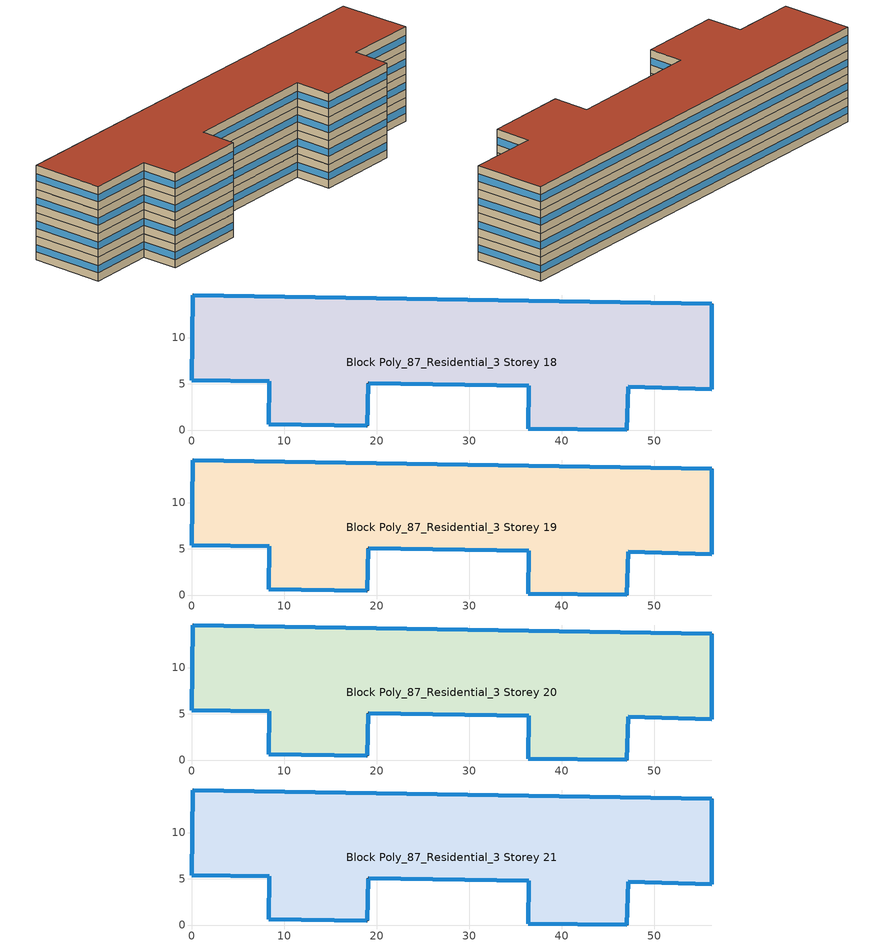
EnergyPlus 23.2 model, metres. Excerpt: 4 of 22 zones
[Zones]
Block Poly_87_Residential_3 Storey 18
 floor to Block Poly_87_Residential_3 Storey 17 (HSCWZ_Residential_2005_FloorSlab): 56.24,13.62 56.21,4.42 47.18,4.65 47.02,0 36.37,0.14 36.43,4.8 19.12,5.03 18.96,0.49 8.31,0.63 8.37,5.28 0,5.39 0.12,14.6 z54
 wall outside (HSCWZ_Residential_2005_ExtWall): 8.31,0.63 18.96,0.49 19.12,5.03 36.43,4.8 36.37,0.14 47.02,0 47.18,4.65 56.21,4.42 56.24,13.62 0.12,14.6 0,5.39 8.37,5.28 8.31,0.63 z54:57
 window (HSCWZ_Residential_2005_Win): 19.13,5.03 36.42,4.8 / 36.43,4.8 36.37,0.14 / 36.37,0.14 47.01,0 / 47.02,0 47.18,4.65 / 47.18,4.65 56.21,4.42 / 56.21,4.43 56.24,13.62 / 56.21,13.63 0.15,14.59 / 0.12,14.59 0,5.4 / 0,5.39 8.37,5.28 / 8.37,5.28 8.31,0.63 / 8.31,0.63 18.96,0.49 / 18.96,0.49 19.12,5.03 z55.05:55.95
Block Poly_87_Residential_3 Storey 19
 floor to Block Poly_87_Residential_3 Storey 18 (HSCWZ_Residential_2005_FloorSlab): 56.24,13.62 56.21,4.42 47.18,4.65 47.02,0 36.37,0.14 36.43,4.8 19.12,5.03 18.96,0.49 8.31,0.63 8.37,5.28 0,5.39 0.12,14.6 z57
 wall outside (HSCWZ_Residential_2005_ExtWall): 8.31,0.63 18.96,0.49 19.12,5.03 36.43,4.8 36.37,0.14 47.02,0 47.18,4.65 56.21,4.42 56.24,13.62 0.12,14.6 0,5.39 8.37,5.28 8.31,0.63 z57:60
 window (HSCWZ_Residential_2005_Win): 19.13,5.03 36.42,4.8 / 36.43,4.8 36.37,0.14 / 36.37,0.14 47.01,0 / 47.02,0 47.18,4.65 / 47.18,4.65 56.21,4.42 / 56.21,4.43 56.24,13.62 / 56.21,13.63 0.15,14.59 / 0.12,14.59 0,5.4 / 0,5.39 8.37,5.28 / 8.37,5.28 8.31,0.63 / 8.31,0.63 18.96,0.49 / 18.96,0.49 19.12,5.03 z58.05:58.95
Block Poly_87_Residential_3 Storey 20
 floor to Block Poly_87_Residential_3 Storey 19 (HSCWZ_Residential_2005_FloorSlab): 56.24,13.62 56.21,4.42 47.18,4.65 47.02,0 36.37,0.14 36.43,4.8 19.12,5.03 18.96,0.49 8.31,0.63 8.37,5.28 0,5.39 0.12,14.6 z60
 wall outside (HSCWZ_Residential_2005_ExtWall): 8.31,0.63 18.96,0.49 19.12,5.03 36.43,4.8 36.37,0.14 47.02,0 47.18,4.65 56.21,4.42 56.24,13.62 0.12,14.6 0,5.39 8.37,5.28 8.31,0.63 z60:63
 window (HSCWZ_Residential_2005_Win): 19.13,5.03 36.42,4.8 / 36.43,4.8 36.37,0.14 / 36.37,0.14 47.01,0 / 47.02,0 47.18,4.65 / 47.18,4.65 56.21,4.42 / 56.21,4.43 56.24,13.62 / 56.21,13.63 0.15,14.59 / 0.12,14.59 0,5.4 / 0,5.39 8.37,5.28 / 8.37,5.28 8.31,0.63 / 8.31,0.63 18.96,0.49 / 18.96,0.49 19.12,5.03 z61.05:61.95
Block Poly_87_Residential_3 Storey 21
 floor to Block Poly_87_Residential_3 Storey 20 (HSCWZ_Residential_2005_FloorSlab): 56.24,13.62 56.21,4.42 47.18,4.65 47.02,0 36.37,0.14 36.43,4.8 19.12,5.03 18.96,0.49 8.31,0.63 8.37,5.28 0,5.39 0.12,14.6 z63
 wall outside (HSCWZ_Residential_2005_ExtWall): 8.31,0.63 18.96,0.49 19.12,5.03 36.43,4.8 36.37,0.14 47.02,0 47.18,4.65 56.21,4.42 56.24,13.62 0.12,14.6 0,5.39 8.37,5.28 8.31,0.63 z63:66
 window (HSCWZ_Residential_2005_Win): 19.13,5.03 36.42,4.8 / 36.43,4.8 36.37,0.14 / 36.37,0.14 47.01,0 / 47.02,0 47.18,4.65 / 47.18,4.65 56.21,4.42 / 56.21,4.43 56.24,13.62 / 56.21,13.63 0.15,14.59 / 0.12,14.59 0,5.4 / 0,5.39 8.37,5.28 / 8.37,5.28 8.31,0.63 / 8.31,0.63 18.96,0.49 / 18.96,0.49 19.12,5.03 z64.05:64.95
 roof outside (HSCWZ_Residential_2005_Roof): 56.21,4.42 56.24,13.62 0.12,14.6 0,5.39 8.37,5.28 8.31,0.63 18.96,0.49 19.12,5.03 36.43,4.8 36.37,0.14 47.02,0 47.18,4.65 z66
[BUILDING]
shang4hai3shi4_Residential_3_2_8_2005: North Axis=0; Terrain=City; Loads Convergence Tolerance Value=0.04; Temperature Convergence Tolerance Value=0.4; Solar Distribution=FullExterior; Maximum Number of Warmup Days=25; Minimum Number of Warmup Days=1
[Material] Thermal Absorptance=0.9; Solar Absorptance=0.7; Visible Absorptance=0.7
Name | Roughness | Thickness | Conductivity | Density | Specific Heat
Concrete | MediumRough | 0.1 | 1.7 | 2240 | 900
Brick | MediumRough | 0.1 | 0.72 | 1920 | 840
Tile | Smooth | 0.02 | 1.3 | 2200 | 900
AsphaltFelt | Smooth | 0.01 | 0.2 | 960 | 1000
[MATERIAL] Roughness=Rough; Conductivity=0.04; Density=40; Specific Heat=1500; Thermal Absorptance=0.9; Solar Absorptance=0.7; Visible Absorptance=0.7
Name | Thickness
Insulation 0.011 | 0.011
Insulation 0.029 | 0.029
Insulation 0.044 | 0.044
[WindowMaterial:SimpleGlazingSystem]
HSCWZ_Residential_2005_Win_material: UFactor=3.7; Solar Heat Gain Coefficient=0.5475
[Construction]
HSCWZ_Residential_2005_FloorSlab: Tile, Concrete, Insulation 0.044, Concrete, Tile
HSCWZ_Residential_2005_Win: HSCWZ_Residential_2005_Win_material
[CONSTRUCTION]
HSCWZ_Residential_2005_Roof: AsphaltFelt, Concrete, Insulation 0.029
HSCWZ_Residential_2005_ExtWall: Brick, Concrete, Insulation 0.011
[ZONE] Type=1; Multiplier=1; Ceiling Height=autocalculate; Volume=autocalculate; Floor Area=autocalculate; Part of Total Floor Area=Yes
Block Poly_87_Residential_3 Storey 18; Block Poly_87_Residential_3 Storey 19; Block Poly_87_Residential_3 Storey 20; Block Poly_87_Residential_3 Storey 21
[PEOPLE] Number of People Schedule=People_Schedule; Number of People Calculation Method=Area/Person; Floor Area per Person=18; Fraction Radiant=0.3; Sensible Heat Fraction=autocalculate; Activity Level Schedule=CN_GenericActivityLevel; Carbon Dioxide Generation Rate=3.82e-08; Enable ASHRAE 55 Comfort Warnings=No; Mean Radiant Temperature Calculation Type=ZoneAveraged; Clothing Insulation Calculation Method=ClothingInsulationSchedule; Cold Stress Temperature Threshold=15.56; Heat Stress Temperature Threshold=30
Name | Zone or ZoneList or Space or SpaceList
People_Block Poly_87_Residential_3 Storey 18 | Block Poly_87_Residential_3 Storey 18
People_Block Poly_87_Residential_3 Storey 19 | Block Poly_87_Residential_3 Storey 19
People_Block Poly_87_Residential_3 Storey 20 | Block Poly_87_Residential_3 Storey 20
People_Block Poly_87_Residential_3 Storey 21 | Block Poly_87_Residential_3 Storey 21
[LIGHTS] Schedule=Lights_Schedule; Design Level Calculation Method=Watts/Area; Watts per Zone Floor Area=7; Return Air Fraction=0; Fraction Radiant=0; Fraction Visible=0; Fraction Replaceable=1; EndUse Subcategory=General; Return Air Fraction Calculated from Plenum Temperature=No; Return Air Fraction Function of Plenum Temperature Coefficient 1=0; Return Air Fraction Function of Plenum Temperature Coefficient 2=0
Name | Zone or ZoneList or Space or SpaceList
Lights_Block Poly_87_Residential_3 Storey 18 | Block Poly_87_Residential_3 Storey 18
Lights_Block Poly_87_Residential_3 Storey 19 | Block Poly_87_Residential_3 Storey 19
Lights_Block Poly_87_Residential_3 Storey 20 | Block Poly_87_Residential_3 Storey 20
Lights_Block Poly_87_Residential_3 Storey 21 | Block Poly_87_Residential_3 Storey 21
[ELECTRICEQUIPMENT] Schedule=ElectricEquipment_Schedule; Design Level Calculation Method=Watts/Area; Watts per Zone Floor Area=5.5; Fraction Latent=0; Fraction Radiant=0; Fraction Lost=0; EndUse Subcategory=General
Name | Zone or ZoneList or Space or SpaceList
ElectricEquipment_Block Poly_87_Residential_3 Storey 18 | Block Poly_87_Residential_3 Storey 18
ElectricEquipment_Block Poly_87_Residential_3 Storey 19 | Block Poly_87_Residential_3 Storey 19
ElectricEquipment_Block Poly_87_Residential_3 Storey 20 | Block Poly_87_Residential_3 Storey 20
ElectricEquipment_Block Poly_87_Residential_3 Storey 21 | Block Poly_87_Residential_3 Storey 21
[ZONEINFILTRATION:DESIGNFLOWRATE] Schedule=AirEx_ConditionedTime_Schedule; Design Flow Rate Calculation Method=AirChanges/Hour; Air Changes per Hour=1; Constant Term Coefficient=1; Temperature Term Coefficient=0; Velocity Term Coefficient=0; Velocity Squared Term Coefficient=0
Name | Zone or ZoneList or Space or SpaceList
Infil 19 | Block Poly_87_Residential_3 Storey 18
Infil 20 | Block Poly_87_Residential_3 Storey 19
Infil 21 | Block Poly_87_Residential_3 Storey 20
Infil 22 | Block Poly_87_Residential_3 Storey 21
[HVACTEMPLATE:ZONE:IDEALLOADSAIRSYSTEM] Template Thermostat=HVACTemp; System Availability Schedule=HVAC_ConditionedTime_Schedule; Maximum Heating Supply Air Temperature=50; Minimum Cooling Supply Air Temperature=13; Maximum Heating Supply Air Humidity Ratio=0.0156; Minimum Cooling Supply Air Humidity Ratio=0.0077; Heating Limit=NoLimit; Cooling Limit=NoLimit; Heating Availability Schedule=Heating_Period_Schedule; Cooling Availability Schedule=Cooling_Period_Schedule; Dehumidification Control Type=ConstantSensibleHeatRatio; Cooling Sensible Heat Ratio=0.7; Dehumidification Setpoint=60; Humidification Control Type=None; Humidification Setpoint=30; Outdoor Air Method=None; Outdoor Air Flow Rate per Person=0.00944; Outdoor Air Flow Rate per Zone Floor Area=0; Outdoor Air Flow Rate per Zone=0; Demand Controlled Ventilation Type=None; Outdoor Air Economizer Type=NoEconomizer; Heat Recovery Type=None; Sensible Heat Recovery Effectiveness=0.7; Latent Heat Recovery Effectiveness=0.65
Block Poly_87_Residential_3 Storey 18; Block Poly_87_Residential_3 Storey 19; Block Poly_87_Residential_3 Storey 20; Block Poly_87_Residential_3 Storey 21
[SCHEDULE:COMPACT]
People_Schedule: Through: 12/31, For: Weekdays, Until: 06:00, 0.98, Until: 07:00, 0.85, Until: 08:00, 0.65, Until: 17:00, 0.1, Until: 19:00, 0.75, Until: 22:00, 0.9, Until: 24:00, 0.95, For: AllOtherDays, Until: 09:00, 0.95, Until: 18:00, 0.6, Until: 24:00, 0.9
Lights_Schedule: Through: 12/31, For: AllDays, Until: 19:00, 0, Until: 24:00, 1
ElectricEquipment_Schedule: Through: 12/31, For: AllDays, Until: 12:00, 0.23, Until: 14:00, 0.69, Until: 20:00, 0.23, Until: 24:00, 1
Heating_Period_Schedule: Through: 04/15, For: AllDays, Until: 24:00, 1, Through: 11/01, For: AllDays, Until: 24:00, 0, Through: 12/31, For: AllDays, Until: 24:00, 1
Cooling_Period_Schedule: Through: 04/15, For: AllDays, Until: 24:00, 0, Through: 10/31, For: AllDays, Until: 24:00, 1, Through: 12/31, For: AllDays, Until: 24:00, 0
HVAC_ConditionedTime_Schedule: Through: 12/31, For: Weekdays, Until: 07:00, 1, Until: 19:00, 0, Until: 24:00, 1, For: AllOtherDays, Until: 24:00, 1
AirEx_ConditionedTime_Schedule: Through: 12/31, For: Weekdays, Until: 08:00, 0.5, Until: 17:00, 0, Until: 24:00, 0.5, For: AllOtherDays, Until: 24:00, 0.5
CN_GenericActivityLevel: Through: 12/31, For: Weekdays, Until: 08:00, 80, Until: 18:00, 120, Until: 24:00, 80, For: AllOtherDays, Until: 24:00, 80
